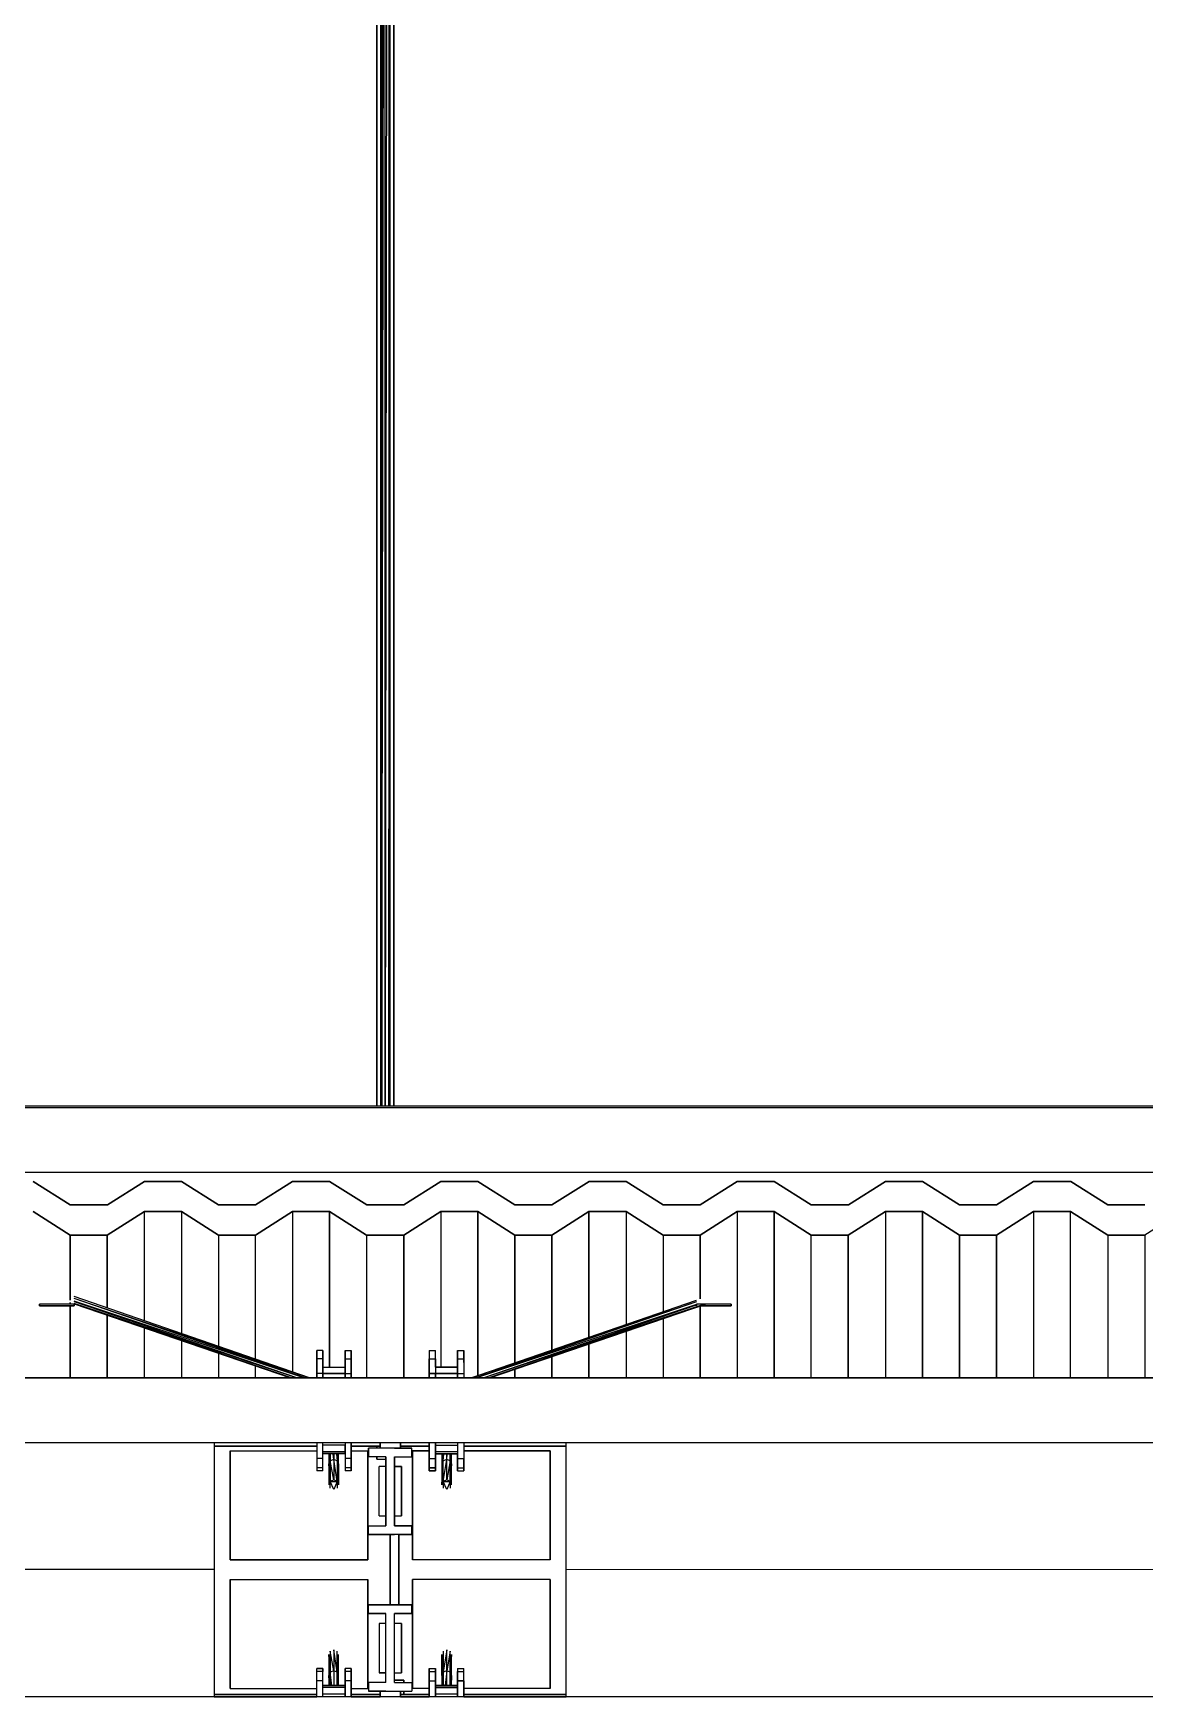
# Model space of a CAD drawing. Extents: x -32 to 51.8, y -51.6 to -5.5.
# Drawn here: x -25.541 to -22.969, y -20.878 to -17.03 of the extents above; entities that cross this region are included whole.
import ezdxf

# ---------------------------------------------------------------- set-up
doc = ezdxf.new("R2010")
doc.units = 0
doc.header["$MEASUREMENT"] = 0
doc.layers.get('0').update_dxf_attribs({"linetype": 'CONTINUOUS'})
doc.layers.add('hachures', color=5, linetype='CONTINUOUS')

msp = doc.modelspace()

# ---------------------------------------------------------------- linework, layer by layer
for p, q in [((-24.7374, -13.4664), (-24.7374, -19.5116)), ((-24.7341, -13.4664), (-24.7373, -19.5116)), ((-24.7341, -13.4664), (-24.7341, -19.5116)), ((-24.7339, -19.5116), (-24.7262, -13.4664)), ((-24.7262, -19.5116), (-24.7262, -13.4664)), ((-24.726, -19.5116), (-24.7182, -13.4664)), ((-24.7182, -13.4664), (-24.7182, -19.5116)), ((-24.7181, -19.5116), (-24.7149, -13.4664)), ((-24.7149, -19.5116), (-24.7149, -13.4664)), ((-24.7461, -17.8566), (-24.746, -13.6742)), ((-24.7461, -17.8566), (-24.7461, -13.6742)), ((-24.7461, -13.6742), (-24.7461, -17.8566)), ((-24.7065, -13.6742), (-24.7065, -17.8566)), ((-24.7065, -17.8566), (-24.7065, -13.6742)), ((-24.7461, -17.9483), (-24.7461, -17.8566)), ((-24.7461, -17.9483), (-24.7461, -17.8566)), ((-24.7461, -17.8566), (-24.7461, -17.9483)), ((-24.7065, -17.8566), (-24.7065, -17.9483)), ((-24.7065, -17.9483), (-24.7065, -17.8566)), ((-24.7065, -19.1981), (-24.7065, -17.8566)), ((-24.7461, -19.5116), (-24.7461, -17.9483)), ((-24.7461, -17.9483), (-24.7461, -19.5116)), ((-24.7065, -17.9483), (-24.7065, -19.5116)), ((-24.7065, -19.5116), (-24.7065, -17.9483)), ((-24.7065, -19.5116), (-24.7065, -17.9483)), ((-26.6463, -19.5116), (-22.8063, -19.5116)), ((-22.8063, -19.5159), (-26.6463, -19.5159)), ((-22.8063, -19.6657), (-26.6463, -19.6657)), ((-25.5406, -19.6864), (-25.5406, -19.6864)), ((-25.4549, -19.7409), (-25.5406, -19.6864)), ((-25.5406, -19.6864), (-25.4549, -19.7409)), ((-25.2834, -19.6864), (-25.3691, -19.7409)), ((-25.3691, -19.7409), (-25.2834, -19.6864)), ((-25.2834, -19.6864), (-25.2834, -19.6864)), ((-25.1977, -19.6864), (-25.2834, -19.6864)), ((-25.2834, -19.6864), (-25.1977, -19.6864)), ((-25.1977, -19.6864), (-25.1977, -19.6864)), ((-25.112, -19.7409), (-25.1977, -19.6864)), ((-25.1977, -19.6864), (-25.112, -19.7409)), ((-24.9406, -19.6864), (-25.0263, -19.7409)), ((-25.0263, -19.7409), (-24.9406, -19.6864)), ((-24.9406, -19.6864), (-24.9406, -19.6864)), ((-24.8549, -19.6864), (-24.9406, -19.6864)), ((-24.9406, -19.6864), (-24.8549, -19.6864)), ((-24.8549, -19.6864), (-24.8549, -19.6864)), ((-24.7691, -19.7409), (-24.8549, -19.6864)), ((-24.8549, -19.6864), (-24.7691, -19.7409)), ((-24.5977, -19.6864), (-24.6834, -19.7409)), ((-24.6834, -19.7409), (-24.5977, -19.6864)), ((-24.5977, -19.6864), (-24.5977, -19.6864)), ((-24.512, -19.6864), (-24.5977, -19.6864)), ((-24.5977, -19.6864), (-24.5977, -19.6864)), ((-24.5977, -19.6864), (-24.512, -19.6864)), ((-24.512, -19.6864), (-24.512, -19.6864)), ((-24.4263, -19.7409), (-24.512, -19.6864)), ((-24.512, -19.6864), (-24.512, -19.6864)), ((-24.512, -19.6864), (-24.4263, -19.7409)), ((-24.2549, -19.6864), (-24.3406, -19.7409)), ((-24.3406, -19.7409), (-24.2549, -19.6864)), ((-24.2549, -19.6864), (-24.2549, -19.6864)), ((-24.1691, -19.6864), (-24.2549, -19.6864)), ((-24.2549, -19.6864), (-24.1691, -19.6864)), ((-24.1691, -19.6864), (-24.1691, -19.6864)), ((-24.0834, -19.7409), (-24.1691, -19.6864)), ((-24.1691, -19.6864), (-24.1691, -19.6864)), ((-24.1691, -19.6864), (-24.0834, -19.7409)), ((-23.912, -19.6864), (-23.9977, -19.7409)), ((-23.9977, -19.7409), (-23.912, -19.6864)), ((-23.912, -19.6864), (-23.912, -19.6864)), ((-23.8263, -19.6864), (-23.912, -19.6864)), ((-23.912, -19.6864), (-23.912, -19.6864)), ((-23.912, -19.6864), (-23.8263, -19.6864)), ((-23.8263, -19.6864), (-23.8263, -19.6864)), ((-23.7406, -19.7409), (-23.8263, -19.6864)), ((-23.8263, -19.6864), (-23.7406, -19.7409)), ((-23.5691, -19.6864), (-23.6549, -19.7409)), ((-23.6549, -19.7409), (-23.5691, -19.6864)), ((-23.5691, -19.6864), (-23.5691, -19.6864)), ((-23.4834, -19.6864), (-23.5691, -19.6864)), ((-23.5691, -19.6864), (-23.4834, -19.6864)), ((-23.4834, -19.6864), (-23.4834, -19.6864)), ((-23.3977, -19.7409), (-23.4834, -19.6864)), ((-23.4834, -19.6864), (-23.3977, -19.7409)), ((-23.2263, -19.6864), (-23.312, -19.7409)), ((-23.312, -19.7409), (-23.2263, -19.6864)), ((-23.2263, -19.6864), (-23.2263, -19.6864)), ((-23.1406, -19.6864), (-23.2263, -19.6864)), ((-23.2263, -19.6864), (-23.1406, -19.6864)), ((-23.1406, -19.6864), (-23.1406, -19.6864)), ((-23.0549, -19.7409), (-23.1406, -19.6864)), ((-23.1406, -19.6864), (-23.0549, -19.7409)), ((-25.5407, -19.7563), (-25.455, -19.8108)), ((-25.455, -19.8108), (-25.5407, -19.7563)), ((-25.4549, -19.7409), (-25.4549, -19.7409)), ((-25.3691, -19.7409), (-25.4549, -19.7409)), ((-25.4549, -19.7409), (-25.3691, -19.7409)), ((-25.3693, -19.8108), (-25.2835, -19.7563)), ((-25.2835, -19.7563), (-25.3693, -19.8108)), ((-25.3691, -19.7409), (-25.3691, -19.7409)), ((-25.2835, -19.7563), (-25.1978, -19.7563)), ((-25.1978, -19.7563), (-25.2835, -19.7563)), ((-25.1978, -19.7563), (-25.1121, -19.8108)), ((-25.1121, -19.8108), (-25.1978, -19.7563)), ((-25.112, -19.7409), (-25.112, -19.7409)), ((-25.0263, -19.7409), (-25.112, -19.7409)), ((-25.112, -19.7409), (-25.0263, -19.7409)), ((-25.0264, -19.8108), (-24.9407, -19.7563)), ((-24.9407, -19.7563), (-25.0264, -19.8108)), ((-25.0263, -19.7409), (-25.0263, -19.7409)), ((-24.9407, -19.7563), (-24.855, -19.7563)), ((-24.855, -19.7563), (-24.9407, -19.7563)), ((-24.855, -19.7563), (-24.855, -19.7563)), ((-24.855, -19.7563), (-24.7693, -19.8108)), ((-24.7693, -19.8108), (-24.855, -19.7563)), ((-24.8549, -19.7563), (-24.8549, -19.7563)), ((-24.8549, -19.7563), (-24.8549, -19.7563)), ((-24.7691, -19.7409), (-24.7691, -19.7409)), ((-24.6834, -19.7409), (-24.7691, -19.7409)), ((-24.7691, -19.7409), (-24.6834, -19.7409)), ((-24.6835, -19.8108), (-24.5978, -19.7563)), ((-24.5978, -19.7563), (-24.6835, -19.8108)), ((-24.6834, -19.7409), (-24.6834, -19.7409)), ((-24.5978, -19.7563), (-24.5121, -19.7563)), ((-24.5121, -19.7563), (-24.5978, -19.7563)), ((-24.5121, -19.7563), (-24.5121, -19.7563)), ((-24.5121, -19.7563), (-24.4264, -19.8108)), ((-24.4264, -19.8108), (-24.5121, -19.7563)), ((-24.512, -19.7563), (-24.512, -19.7563)), ((-24.512, -19.7563), (-24.512, -19.7563)), ((-24.4263, -19.7409), (-24.4263, -19.7409)), ((-24.3406, -19.7409), (-24.4263, -19.7409)), ((-24.4263, -19.7409), (-24.3406, -19.7409)), ((-24.3407, -19.8108), (-24.255, -19.7563)), ((-24.255, -19.7563), (-24.3407, -19.8108)), ((-24.3406, -19.7409), (-24.3406, -19.7409)), ((-24.3406, -19.7409), (-24.3406, -19.7409)), ((-24.255, -19.7563), (-24.255, -19.7563)), ((-24.255, -19.7563), (-24.1693, -19.7563)), ((-24.1693, -19.7563), (-24.255, -19.7563)), ((-24.1693, -19.7563), (-24.0835, -19.8108)), ((-24.0835, -19.8108), (-24.1693, -19.7563)), ((-23.9977, -19.7409), (-24.0834, -19.7409)), ((-24.0834, -19.7409), (-23.9977, -19.7409)), ((-23.9978, -19.8108), (-23.9121, -19.7563)), ((-23.9121, -19.7563), (-23.9978, -19.8108)), ((-23.9977, -19.7409), (-23.9977, -19.7409)), ((-23.9121, -19.7563), (-23.8264, -19.7563)), ((-23.8264, -19.7563), (-23.9121, -19.7563)), ((-23.8264, -19.7563), (-23.8264, -19.7563)), ((-23.8264, -19.7563), (-23.7407, -19.8108)), ((-23.7407, -19.8108), (-23.8264, -19.7563)), ((-23.6549, -19.7409), (-23.7406, -19.7409)), ((-23.7406, -19.7409), (-23.6549, -19.7409)), ((-23.655, -19.8108), (-23.5693, -19.7563)), ((-23.5693, -19.7563), (-23.655, -19.8108)), ((-23.5693, -19.7563), (-23.4835, -19.7563)), ((-23.4835, -19.7563), (-23.5693, -19.7563)), ((-23.4835, -19.7563), (-23.4835, -19.7563)), ((-23.4835, -19.7563), (-23.3978, -19.8108)), ((-23.3978, -19.8108), (-23.4835, -19.7563)), ((-23.312, -19.7409), (-23.3977, -19.7409)), ((-23.3977, -19.7409), (-23.312, -19.7409)), ((-23.3121, -19.8108), (-23.2264, -19.7563)), ((-23.2264, -19.7563), (-23.3121, -19.8108)), ((-23.312, -19.7409), (-23.312, -19.7409)), ((-23.2264, -19.7563), (-23.1407, -19.7563)), ((-23.1407, -19.7563), (-23.2264, -19.7563)), ((-23.1407, -19.7563), (-23.055, -19.8108)), ((-23.055, -19.8108), (-23.1407, -19.7563)), ((-22.9691, -19.7409), (-23.0549, -19.7409)), ((-23.0549, -19.7409), (-22.9691, -19.7409)), ((-22.8835, -19.7563), (-22.9693, -19.8108)), ((-25.455, -19.8108), (-25.455, -19.8108)), ((-25.455, -19.8108), (-25.3693, -19.8108)), ((-25.3693, -19.8108), (-25.455, -19.8108)), ((-25.3693, -19.8108), (-25.3693, -19.8108)), ((-25.3691, -19.8107), (-25.3691, -19.8107)), ((-25.3691, -19.8107), (-25.3691, -19.8107)), ((-25.1121, -19.8108), (-25.0264, -19.8108)), ((-25.0264, -19.8108), (-25.1121, -19.8108)), ((-24.7693, -19.8108), (-24.6835, -19.8108)), ((-24.6835, -19.8108), (-24.7693, -19.8108)), ((-24.6835, -19.8108), (-24.6835, -19.8108)), ((-24.6834, -19.8107), (-24.6834, -19.8107)), ((-24.6834, -19.8107), (-24.6834, -19.8107)), ((-24.4264, -19.8108), (-24.4264, -19.8108)), ((-24.4264, -19.8108), (-24.3407, -19.8108)), ((-24.3407, -19.8108), (-24.4264, -19.8108)), ((-24.3407, -19.8108), (-24.3407, -19.8108)), ((-24.3406, -19.8107), (-24.3406, -19.8107)), ((-24.3406, -19.8107), (-24.3406, -19.8107)), ((-24.0835, -19.8108), (-23.9978, -19.8108)), ((-23.9978, -19.8108), (-24.0835, -19.8108)), ((-23.9978, -19.8108), (-23.9978, -19.8108)), ((-23.7407, -19.8108), (-23.655, -19.8108)), ((-23.655, -19.8108), (-23.7407, -19.8108)), ((-23.655, -19.8108), (-23.655, -19.8108)), ((-23.3978, -19.8108), (-23.3978, -19.8108)), ((-23.3978, -19.8108), (-23.3121, -19.8108)), ((-23.3121, -19.8108), (-23.3978, -19.8108)), ((-23.3121, -19.8108), (-23.3121, -19.8108)), ((-23.055, -19.8108), (-22.9693, -19.8108)), ((-22.9693, -19.8108), (-23.055, -19.8108)), ((-25.4463, -19.9702), (-25.5263, -19.9702)), ((-25.5263, -19.9702), (-25.5263, -19.9745)), ((-25.5263, -19.9745), (-25.5263, -19.9702)), ((-25.455, -19.9666), (-25.455, -19.9702)), ((-25.455, -19.9702), (-25.455, -19.9666)), ((-24.9019, -20.1406), (-25.4463, -19.953)), ((-24.9032, -20.1406), (-25.4463, -19.9573)), ((-24.9123, -20.1406), (-25.4463, -19.9575)), ((-24.9148, -20.1406), (-25.4463, -19.9638)), ((-25.4463, -19.9641), (-24.9295, -20.1406)), ((-24.9317, -20.1406), (-25.4463, -19.9688)), ((-25.4463, -19.9691), (-24.9433, -20.1406)), ((-24.9435, -20.1406), (-25.4463, -19.9695)), ((-25.4463, -19.9696), (-24.9454, -20.1406)), ((-25.4463, -19.9702), (-25.4463, -19.9745)), ((-25.4463, -19.9745), (-25.4463, -19.9702)), ((-24.5278, -20.1406), (-24.0063, -19.961)), ((-24.0063, -19.9651), (-24.5264, -20.1406)), ((-24.0063, -19.9653), (-24.5173, -20.1406)), ((-24.0063, -19.9715), (-24.5148, -20.1406)), ((-23.9874, -19.9702), (-24.4979, -20.1406)), ((-23.9865, -19.9702), (-24.4863, -20.1406)), ((-23.9854, -19.9702), (-24.4862, -20.1406)), ((-24.4842, -20.1406), (-23.9853, -19.9702)), ((-23.9263, -19.9702), (-24.0063, -19.9702)), ((-24.0063, -19.9702), (-24.0063, -19.9745)), ((-24.0063, -19.9745), (-24.0063, -19.9702)), ((-23.9263, -19.9702), (-23.9263, -19.9745)), ((-23.9263, -19.9745), (-23.9263, -19.9702)), ((-25.4463, -19.9745), (-25.5263, -19.9745)), ((-25.5263, -19.9745), (-25.5263, -19.9745)), ((-25.5263, -19.9745), (-25.4463, -19.9745)), ((-24.5001, -20.1406), (-24.0063, -19.972)), ((-23.9263, -19.9745), (-23.9979, -19.9745)), ((-23.9979, -19.9745), (-23.9263, -19.9745)), ((-24.8704, -20.0772), (-24.8848, -20.0772)), ((-24.8848, -20.0772), (-24.8848, -20.0839)), ((-24.8848, -20.0972), (-24.8848, -20.0772)), ((-24.8848, -20.0772), (-24.8848, -20.0972)), ((-24.8848, -20.0839), (-24.8848, -20.0772)), ((-24.8848, -20.1054), (-24.8848, -20.0839)), ((-24.8704, -20.0772), (-24.8704, -20.0972)), ((-24.8704, -20.0972), (-24.8704, -20.0772)), ((-24.8193, -20.0772), (-24.8048, -20.0772)), ((-24.8193, -20.0972), (-24.8193, -20.0772)), ((-24.8193, -20.0839), (-24.8193, -20.0772)), ((-24.8193, -20.0772), (-24.8193, -20.0972)), ((-24.8193, -20.1054), (-24.8193, -20.0839)), ((-24.8048, -20.0772), (-24.8048, -20.0972)), ((-24.8048, -20.0839), (-24.8048, -20.0772)), ((-24.8048, -20.0972), (-24.8048, -20.0772)), ((-24.8048, -20.0772), (-24.8048, -20.0839)), ((-24.8048, -20.0839), (-24.8048, -20.1054)), ((-24.6248, -20.0772), (-24.6104, -20.0772)), ((-24.6248, -20.0772), (-24.6248, -20.0972)), ((-24.6104, -20.0972), (-24.6104, -20.0772)), ((-24.6104, -20.0839), (-24.6104, -20.0772)), ((-24.5593, -20.0839), (-24.5593, -20.0772)), ((-24.5593, -20.0772), (-24.5593, -20.0972)), ((-24.5593, -20.1054), (-24.5593, -20.0839)), ((-24.5592, -20.0772), (-24.5448, -20.0772)), ((-24.5592, -20.0972), (-24.5592, -20.0772)), ((-24.5448, -20.0972), (-24.5448, -20.0772)), ((-24.5448, -20.0772), (-24.5448, -20.0972)), ((-24.5448, -20.0839), (-24.5448, -20.0772)), ((-24.5448, -20.0839), (-24.5448, -20.0839)), ((-24.5448, -20.1054), (-24.5448, -20.0839)), ((-24.8704, -20.0972), (-24.8848, -20.0972)), ((-24.8848, -20.1305), (-24.8848, -20.0972)), ((-24.8848, -20.0972), (-24.8848, -20.1305)), ((-24.8848, -20.1406), (-24.8848, -20.1054)), ((-24.8704, -20.0972), (-24.8704, -20.1305)), ((-24.8704, -20.1305), (-24.8704, -20.0972)), ((-24.8704, -20.1159), (-24.8193, -20.1159)), ((-24.8193, -20.0972), (-24.8048, -20.0972)), ((-24.8193, -20.1305), (-24.8193, -20.0972)), ((-24.8193, -20.0972), (-24.8193, -20.1305)), ((-24.8193, -20.1159), (-24.8193, -20.1054)), ((-24.8193, -20.1304), (-24.8193, -20.1159)), ((-24.8048, -20.0972), (-24.8048, -20.1305)), ((-24.8048, -20.1305), (-24.8048, -20.0972)), ((-24.8048, -20.1054), (-24.8048, -20.1406)), ((-24.6248, -20.0972), (-24.6104, -20.0972)), ((-24.6248, -20.1305), (-24.6248, -20.0972)), ((-24.6248, -20.0972), (-24.6248, -20.1305)), ((-24.6248, -20.1406), (-24.6248, -20.1179)), ((-24.6104, -20.0972), (-24.6104, -20.1305)), ((-24.6104, -20.1054), (-24.6104, -20.0972)), ((-24.6104, -20.1159), (-24.6104, -20.1054)), ((-24.6104, -20.1054), (-24.6104, -20.1054)), ((-24.5592, -20.1159), (-24.6104, -20.1159)), ((-24.6104, -20.1159), (-24.5592, -20.1159)), ((-24.5593, -20.0972), (-24.5593, -20.1305)), ((-24.5593, -20.1159), (-24.5593, -20.1054)), ((-24.5592, -20.0972), (-24.5448, -20.0972)), ((-24.5592, -20.1305), (-24.5592, -20.0972)), ((-24.5448, -20.0972), (-24.5448, -20.1305)), ((-24.4264, -20.1209), (-24.4264, -20.1406)), ((-22.8063, -20.1406), (-26.7263, -20.1406)), ((-26.6463, -20.1406), (-22.8063, -20.1406)), ((-22.8063, -20.1406), (-26.6463, -20.1406)), ((-24.8704, -20.1305), (-24.8848, -20.1305)), ((-24.8848, -20.1406), (-24.8848, -20.1305)), ((-24.8848, -20.1305), (-24.8848, -20.1406)), ((-24.8704, -20.1304), (-24.8193, -20.1304)), ((-24.8193, -20.1304), (-24.8704, -20.1304)), ((-24.8704, -20.1305), (-24.8704, -20.1406)), ((-24.8704, -20.1406), (-24.8704, -20.1305)), ((-24.8193, -20.1406), (-24.8193, -20.1304)), ((-24.8193, -20.1304), (-24.8193, -20.1304)), ((-24.8193, -20.1305), (-24.8048, -20.1305)), ((-24.8193, -20.1406), (-24.8193, -20.1305)), ((-24.8193, -20.1305), (-24.8193, -20.1406)), ((-24.8048, -20.1305), (-24.8048, -20.1406)), ((-24.8048, -20.1406), (-24.8048, -20.1305)), ((-24.6248, -20.1305), (-24.6104, -20.1305)), ((-24.6248, -20.1406), (-24.6248, -20.1305)), ((-24.6104, -20.1305), (-24.6248, -20.1305)), ((-24.6248, -20.1305), (-24.6248, -20.1406)), ((-24.6104, -20.1304), (-24.5592, -20.1304)), ((-24.5592, -20.1304), (-24.6104, -20.1304)), ((-24.6104, -20.1305), (-24.6104, -20.1406)), ((-24.6104, -20.1406), (-24.6104, -20.1305)), ((-24.5593, -20.1305), (-24.5593, -20.1406)), ((-24.5592, -20.1305), (-24.5448, -20.1305)), ((-24.5592, -20.1406), (-24.5592, -20.1305)), ((-24.5448, -20.1305), (-24.5448, -20.1406)), ((-26.6463, -20.2906), (-22.8063, -20.2906)), ((-25.122, -20.2906), (-24.8848, -20.2906)), ((-25.122, -20.2906), (-25.122, -20.5845)), ((-25.122, -20.2988), (-24.8848, -20.2988)), ((-24.8848, -20.2988), (-25.122, -20.2988)), ((-25.0847, -20.5618), (-25.0847, -20.3093)), ((-25.0847, -20.3093), (-24.8848, -20.3093)), ((-25.0847, -20.3093), (-24.8848, -20.3093)), ((-25.0847, -20.5618), (-25.0847, -20.3093)), ((-25.0847, -20.3093), (-25.0847, -20.5618)), ((-24.8848, -20.2906), (-24.8848, -20.3274)), ((-24.8704, -20.3274), (-24.8704, -20.2906)), ((-24.8193, -20.2965), (-24.8704, -20.2965)), ((-24.8193, -20.312), (-24.8704, -20.312)), ((-24.8704, -20.312), (-24.8193, -20.312)), ((-24.8193, -20.3169), (-24.8704, -20.3169)), ((-24.8568, -20.3169), (-24.8568, -20.34)), ((-24.8535, -20.3325), (-24.8543, -20.3169)), ((-24.8535, -20.3169), (-24.8535, -20.3325)), ((-24.8455, -20.3294), (-24.847, -20.3169)), ((-24.8455, -20.3169), (-24.8455, -20.3294)), ((-24.8392, -20.3169), (-24.8376, -20.3325)), ((-24.8376, -20.3169), (-24.8376, -20.3325)), ((-24.8343, -20.34), (-24.8343, -20.3169)), ((-24.8193, -20.2906), (-24.8193, -20.3274)), ((-24.8193, -20.312), (-24.8193, -20.2965)), ((-24.8193, -20.3169), (-24.8193, -20.312)), ((-24.8193, -20.312), (-24.8193, -20.3169)), ((-24.8048, -20.2906), (-24.8048, -20.3274)), ((-24.8048, -20.3274), (-24.8048, -20.2906)), ((-24.8048, -20.2906), (-24.7383, -20.2906)), ((-24.8048, -20.2988), (-24.7383, -20.2988)), ((-24.7383, -20.2988), (-24.8048, -20.2988)), ((-24.8048, -20.3023), (-24.8048, -20.3355)), ((-24.8048, -20.3093), (-24.8048, -20.3093)), ((-24.8048, -20.3093), (-24.7667, -20.3093)), ((-24.8048, -20.3093), (-24.8048, -20.3093)), ((-24.8048, -20.3093), (-24.7667, -20.3093)), ((-24.7667, -20.3093), (-24.7667, -20.5618)), ((-24.7667, -20.3093), (-24.7667, -20.5618)), ((-24.7667, -20.5618), (-24.7667, -20.3093)), ((-24.7648, -20.3032), (-24.7648, -20.3232)), ((-24.7248, -20.3032), (-24.7648, -20.3032)), ((-24.7648, -20.3232), (-24.7648, -20.3032)), ((-24.7461, -20.3032), (-24.7461, -20.2988)), ((-24.7461, -20.2988), (-24.7461, -20.3032)), ((-24.7383, -20.3032), (-24.7383, -20.2906)), ((-24.7383, -20.3032), (-24.7383, -20.2906)), ((-24.7383, -20.2906), (-24.7383, -20.3032)), ((-24.7048, -20.3032), (-24.7248, -20.3032)), ((-24.6648, -20.3032), (-24.7048, -20.3032)), ((-24.7048, -20.3032), (-24.6648, -20.3032)), ((-24.6913, -20.3032), (-24.7048, -20.3032)), ((-24.6913, -20.2906), (-24.6248, -20.2906)), ((-24.6913, -20.2906), (-24.6913, -20.3032)), ((-24.6913, -20.3032), (-24.6913, -20.2906)), ((-24.6913, -20.2988), (-24.6248, -20.2988)), ((-24.6248, -20.2988), (-24.6913, -20.2988)), ((-24.6913, -20.3032), (-24.6648, -20.3032)), ((-24.6648, -20.3232), (-24.6648, -20.3032)), ((-24.6648, -20.3232), (-24.6648, -20.3032)), ((-24.6629, -20.3093), (-24.6248, -20.3093)), ((-24.6248, -20.3093), (-24.6629, -20.3093)), ((-24.6629, -20.5618), (-24.6629, -20.3093)), ((-24.6629, -20.5618), (-24.6629, -20.3093)), ((-24.6629, -20.3093), (-24.6629, -20.5618)), ((-24.6248, -20.3274), (-24.6248, -20.2906)), ((-24.6248, -20.2906), (-24.6248, -20.3274)), ((-24.6248, -20.3023), (-24.6248, -20.2906)), ((-24.6248, -20.3355), (-24.6248, -20.3023)), ((-24.6104, -20.2906), (-24.6104, -20.3274)), ((-24.6104, -20.3274), (-24.6104, -20.2906)), ((-24.6104, -20.2965), (-24.5592, -20.2965)), ((-24.6104, -20.312), (-24.6104, -20.2965)), ((-24.5592, -20.312), (-24.6104, -20.312)), ((-24.6104, -20.3169), (-24.6104, -20.312)), ((-24.5592, -20.3169), (-24.6104, -20.3169)), ((-24.6104, -20.3169), (-24.5592, -20.3169)), ((-24.5953, -20.3169), (-24.5953, -20.34)), ((-24.592, -20.3325), (-24.5904, -20.3169)), ((-24.592, -20.3325), (-24.592, -20.3169)), ((-24.5841, -20.3294), (-24.5841, -20.3169)), ((-24.5841, -20.3294), (-24.5827, -20.3169)), ((-24.5761, -20.3325), (-24.5761, -20.3169)), ((-24.5728, -20.34), (-24.5728, -20.3169)), ((-24.5593, -20.3355), (-24.5593, -20.3169)), ((-24.5592, -20.2906), (-24.5592, -20.3274)), ((-24.5448, -20.2906), (-24.5448, -20.3274)), ((-24.5448, -20.2906), (-24.3077, -20.2906)), ((-24.5448, -20.2988), (-24.3077, -20.2988)), ((-24.3077, -20.2988), (-24.5448, -20.2988)), ((-24.5448, -20.3093), (-24.3449, -20.3093)), ((-24.3449, -20.3093), (-24.5448, -20.3093)), ((-24.3449, -20.3093), (-24.3449, -20.5618)), ((-24.3449, -20.5618), (-24.3449, -20.3093)), ((-24.3449, -20.3093), (-24.3449, -20.5618)), ((-24.3077, -20.5845), (-24.3077, -20.2906)), ((-24.8848, -20.3274), (-24.8848, -20.3488)), ((-24.8704, -20.3274), (-24.8848, -20.3274)), ((-24.8848, -20.3488), (-24.8848, -20.3556)), ((-24.8704, -20.3488), (-24.8848, -20.3488)), ((-24.8704, -20.3556), (-24.8848, -20.3556)), ((-24.8704, -20.3488), (-24.8704, -20.3274)), ((-24.8704, -20.3556), (-24.8704, -20.3488)), ((-24.8535, -20.3325), (-24.8568, -20.34)), ((-24.8568, -20.34), (-24.8568, -20.3881)), ((-24.8535, -20.3803), (-24.8568, -20.34)), ((-24.8455, -20.3294), (-24.8535, -20.3325)), ((-24.8455, -20.3771), (-24.8535, -20.3325)), ((-24.8535, -20.3325), (-24.8535, -20.3803)), ((-24.8376, -20.3325), (-24.8455, -20.3294)), ((-24.8376, -20.3803), (-24.8455, -20.3294)), ((-24.8455, -20.3294), (-24.8455, -20.3771)), ((-24.8376, -20.3325), (-24.8376, -20.3803)), ((-24.8376, -20.3325), (-24.8343, -20.3881)), ((-24.8343, -20.34), (-24.8376, -20.3325)), ((-24.8343, -20.34), (-24.8343, -20.3881)), ((-24.8193, -20.3274), (-24.8193, -20.3488)), ((-24.8048, -20.3274), (-24.8193, -20.3274)), ((-24.8193, -20.3488), (-24.8193, -20.3556)), ((-24.8048, -20.3488), (-24.8193, -20.3488)), ((-24.8048, -20.3556), (-24.8193, -20.3556)), ((-24.8048, -20.3274), (-24.8048, -20.3488)), ((-24.8048, -20.3488), (-24.8048, -20.3274)), ((-24.8048, -20.3355), (-24.8048, -20.3556)), ((-24.8048, -20.3488), (-24.8048, -20.3556)), ((-24.8048, -20.3556), (-24.8048, -20.3488)), ((-24.7667, -20.3227), (-24.7648, -20.3227)), ((-24.7667, -20.3227), (-24.7648, -20.3227)), ((-24.7248, -20.3232), (-24.7648, -20.3232)), ((-24.7461, -20.3289), (-24.7461, -20.3232)), ((-24.7461, -20.3232), (-24.7461, -20.3289)), ((-24.7461, -20.3289), (-24.7248, -20.3289)), ((-24.7248, -20.3462), (-24.7407, -20.3462)), ((-24.7407, -20.4602), (-24.7407, -20.3462)), ((-24.7248, -20.4832), (-24.7248, -20.3232)), ((-24.7248, -20.3232), (-24.7248, -20.4832)), ((-24.7048, -20.3232), (-24.6648, -20.3232)), ((-24.7048, -20.3232), (-24.6648, -20.3232)), ((-24.7048, -20.3232), (-24.7048, -20.4832)), ((-24.7048, -20.4832), (-24.7048, -20.3232)), ((-24.7048, -20.3462), (-24.689, -20.3462)), ((-24.689, -20.3462), (-24.7048, -20.3462)), ((-24.7048, -20.3462), (-24.689, -20.3462)), ((-24.689, -20.3462), (-24.689, -20.4602)), ((-24.689, -20.3462), (-24.689, -20.4602)), ((-24.689, -20.4602), (-24.689, -20.3462)), ((-24.6648, -20.3227), (-24.6629, -20.3227)), ((-24.6648, -20.3227), (-24.6629, -20.3227)), ((-24.6248, -20.3274), (-24.6104, -20.3274)), ((-24.6248, -20.3488), (-24.6248, -20.3274)), ((-24.6248, -20.3274), (-24.6248, -20.3488)), ((-24.6248, -20.3556), (-24.6248, -20.3355)), ((-24.6248, -20.3488), (-24.6104, -20.3488)), ((-24.6248, -20.3556), (-24.6248, -20.3488)), ((-24.6104, -20.3488), (-24.6248, -20.3488)), ((-24.6248, -20.3488), (-24.6248, -20.3556)), ((-24.6248, -20.3556), (-24.6104, -20.3556)), ((-24.6104, -20.3556), (-24.6248, -20.3556)), ((-24.6104, -20.3274), (-24.6104, -20.3488)), ((-24.6104, -20.3355), (-24.6104, -20.3274)), ((-24.6104, -20.3488), (-24.6104, -20.3274)), ((-24.6104, -20.3556), (-24.6104, -20.3355)), ((-24.6104, -20.3355), (-24.6104, -20.3355)), ((-24.6104, -20.3488), (-24.6104, -20.3488)), ((-24.6104, -20.3488), (-24.6104, -20.3556)), ((-24.6104, -20.3556), (-24.6104, -20.3488)), ((-24.6104, -20.3556), (-24.6104, -20.3556)), ((-24.5953, -20.3881), (-24.592, -20.3325)), ((-24.592, -20.3325), (-24.5953, -20.34)), ((-24.5953, -20.34), (-24.5953, -20.3881)), ((-24.592, -20.3803), (-24.5841, -20.3294)), ((-24.5841, -20.3294), (-24.592, -20.3325)), ((-24.592, -20.3803), (-24.592, -20.3325)), ((-24.5761, -20.3325), (-24.5841, -20.3294)), ((-24.5841, -20.3771), (-24.5841, -20.3294)), ((-24.5761, -20.3325), (-24.5841, -20.3771)), ((-24.5761, -20.3803), (-24.5761, -20.3325)), ((-24.5728, -20.34), (-24.5761, -20.3325)), ((-24.5728, -20.34), (-24.5761, -20.3803)), ((-24.5728, -20.3881), (-24.5728, -20.34)), ((-24.5592, -20.3274), (-24.5593, -20.3488)), ((-24.5593, -20.3556), (-24.5593, -20.3355)), ((-24.5593, -20.3488), (-24.5593, -20.3556)), ((-24.5592, -20.3274), (-24.5448, -20.3274)), ((-24.5592, -20.3488), (-24.5592, -20.3274)), ((-24.5592, -20.3488), (-24.5448, -20.3488)), ((-24.5592, -20.3556), (-24.5592, -20.3488)), ((-24.5592, -20.3556), (-24.5448, -20.3556)), ((-24.5448, -20.3274), (-24.5448, -20.3488)), ((-24.5448, -20.3488), (-24.5448, -20.3274)), ((-24.5448, -20.3274), (-24.5448, -20.3355)), ((-24.5448, -20.3355), (-24.5448, -20.3556)), ((-24.5448, -20.3488), (-24.5448, -20.3556)), ((-24.5448, -20.3556), (-24.5448, -20.3488)), ((-24.8535, -20.3803), (-24.8568, -20.3881)), ((-24.8455, -20.3771), (-24.8535, -20.3803)), ((-24.8535, -20.3803), (-24.8376, -20.3803)), ((-24.8535, -20.3959), (-24.8535, -20.3803)), ((-24.8455, -20.3991), (-24.8535, -20.3803)), ((-24.8376, -20.3803), (-24.8455, -20.3771)), ((-24.8376, -20.3803), (-24.8455, -20.3991)), ((-24.8343, -20.3881), (-24.8376, -20.3803)), ((-24.8376, -20.3803), (-24.8376, -20.3959)), ((-24.592, -20.3803), (-24.5953, -20.3881)), ((-24.5841, -20.3771), (-24.592, -20.3803)), ((-24.592, -20.3803), (-24.5761, -20.3803)), ((-24.5841, -20.3991), (-24.592, -20.3803)), ((-24.592, -20.3803), (-24.592, -20.3959)), ((-24.5761, -20.3803), (-24.5841, -20.3771)), ((-24.5761, -20.3803), (-24.5841, -20.3991)), ((-24.5728, -20.3881), (-24.5761, -20.3803)), ((-24.5761, -20.3803), (-24.5761, -20.3959)), ((-24.7407, -20.4602), (-24.7248, -20.4602)), ((-24.7048, -20.4602), (-24.689, -20.4602)), ((-24.7667, -20.4837), (-24.7648, -20.4837)), ((-24.7648, -20.5032), (-24.7648, -20.4832)), ((-24.7648, -20.4832), (-24.7248, -20.4832)), ((-24.7248, -20.5032), (-24.7648, -20.5032)), ((-24.7648, -20.5032), (-24.7248, -20.5032)), ((-24.7248, -20.5032), (-24.7148, -20.5032)), ((-24.7048, -20.5032), (-24.7248, -20.5032)), ((-24.7248, -20.5032), (-24.7048, -20.5032)), ((-24.7148, -20.5032), (-24.7148, -20.5132)), ((-24.7148, -20.5132), (-24.7148, -20.5032)), ((-24.6648, -20.4832), (-24.7048, -20.4832)), ((-24.7048, -20.4832), (-24.6648, -20.4832)), ((-24.6648, -20.5032), (-24.7048, -20.5032)), ((-24.6948, -20.5132), (-24.6948, -20.5032)), ((-24.6948, -20.5032), (-24.6948, -20.5132)), ((-24.6948, -20.5032), (-24.6648, -20.5032)), ((-24.6648, -20.5032), (-24.6648, -20.4832)), ((-24.6648, -20.4832), (-24.6648, -20.5032)), ((-24.6648, -20.4837), (-24.6629, -20.4837)), ((-24.7148, -20.5132), (-24.7148, -20.6559)), ((-24.7148, -20.6659), (-24.7148, -20.5132)), ((-24.7148, -20.5132), (-24.7148, -20.6559)), ((-24.7148, -20.6559), (-24.7148, -20.5132)), ((-24.6948, -20.6559), (-24.6948, -20.5132)), ((-24.6948, -20.5132), (-24.6948, -20.6659)), ((-24.6948, -20.5132), (-24.6948, -20.6559)), ((-25.122, -20.5845), (-26.6348, -20.5845)), ((-25.122, -20.5845), (-25.122, -20.8785)), ((-24.7667, -20.5618), (-25.0847, -20.5618)), ((-25.0847, -20.5618), (-24.7667, -20.5618)), ((-24.3449, -20.5618), (-24.6629, -20.5618)), ((-24.3449, -20.5618), (-24.6629, -20.5618)), ((-22.7948, -20.5846), (-24.3077, -20.5845)), ((-24.3077, -20.8785), (-24.3077, -20.5845)), ((-25.0847, -20.8598), (-25.0847, -20.6073)), ((-25.0847, -20.6073), (-25.0847, -20.8598)), ((-25.0847, -20.8598), (-25.0847, -20.6073)), ((-25.0847, -20.6073), (-24.7667, -20.6073)), ((-25.0847, -20.6073), (-24.7667, -20.6073)), ((-24.7667, -20.6073), (-24.7667, -20.8598)), ((-24.7667, -20.6073), (-24.7667, -20.8598)), ((-24.7667, -20.8598), (-24.7667, -20.6073)), ((-24.3449, -20.6073), (-24.6629, -20.6073)), ((-24.6629, -20.8598), (-24.6629, -20.6073)), ((-24.6629, -20.8598), (-24.6629, -20.6073)), ((-24.6629, -20.6073), (-24.6629, -20.8598)), ((-24.3449, -20.6073), (-24.3449, -20.8598)), ((-24.3449, -20.6073), (-24.3449, -20.8598)), ((-24.3449, -20.8598), (-24.3449, -20.6073)), ((-24.7148, -20.6559), (-24.7148, -20.6659)), ((-24.7148, -20.6659), (-24.7148, -20.6559)), ((-24.6948, -20.6559), (-24.6948, -20.6659)), ((-24.6948, -20.6659), (-24.6948, -20.6559)), ((-24.6948, -20.6659), (-24.6948, -20.6559)), ((-24.7648, -20.6854), (-24.7667, -20.6854)), ((-24.7248, -20.6659), (-24.7648, -20.6659)), ((-24.7648, -20.6859), (-24.7648, -20.6659)), ((-24.7648, -20.6659), (-24.7248, -20.6659)), ((-24.7648, -20.6859), (-24.7248, -20.6859)), ((-24.7248, -20.6859), (-24.7648, -20.6859)), ((-24.7148, -20.6659), (-24.7248, -20.6659)), ((-24.7248, -20.6659), (-24.7048, -20.6659)), ((-24.7048, -20.6659), (-24.7248, -20.6659)), ((-24.7248, -20.8459), (-24.7248, -20.6859)), ((-24.7048, -20.6659), (-24.6648, -20.6659)), ((-24.6648, -20.6659), (-24.7048, -20.6659)), ((-24.7048, -20.7089), (-24.7048, -20.6859)), ((-24.7048, -20.6859), (-24.6648, -20.6859)), ((-24.7048, -20.8459), (-24.7048, -20.6859)), ((-24.6648, -20.6859), (-24.7048, -20.6859)), ((-24.6648, -20.6859), (-24.6648, -20.6659)), ((-24.6648, -20.6659), (-24.6648, -20.6859)), ((-24.6629, -20.6854), (-24.6648, -20.6854)), ((-24.7407, -20.7089), (-24.7407, -20.8229)), ((-24.7248, -20.7089), (-24.7407, -20.7089)), ((-24.7407, -20.7089), (-24.7407, -20.8229)), ((-24.689, -20.7089), (-24.7048, -20.7089)), ((-24.689, -20.7089), (-24.689, -20.8229)), ((-24.689, -20.8229), (-24.689, -20.7089)), ((-24.8456, -20.8186), (-24.8535, -20.7732)), ((-24.8535, -20.7732), (-24.8535, -20.8216)), ((-24.8455, -20.77), (-24.8456, -20.8186)), ((-24.8376, -20.8216), (-24.8455, -20.77)), ((-24.8376, -20.8216), (-24.8376, -20.7732)), ((-24.8343, -20.8291), (-24.8376, -20.7732)), ((-24.592, -20.7732), (-24.5953, -20.8291)), ((-24.5841, -20.77), (-24.592, -20.8216)), ((-24.592, -20.7732), (-24.592, -20.8216)), ((-24.5841, -20.8186), (-24.5841, -20.77)), ((-24.5761, -20.7732), (-24.5841, -20.8186)), ((-24.5761, -20.8216), (-24.5761, -20.7732)), ((-24.8848, -20.8202), (-24.8848, -20.8135)), ((-24.8848, -20.8135), (-24.8704, -20.8135)), ((-24.8704, -20.8135), (-24.8848, -20.8135)), ((-24.8704, -20.8135), (-24.8704, -20.8202)), ((-24.8704, -20.8202), (-24.8704, -20.8135)), ((-24.8568, -20.781), (-24.8568, -20.8291)), ((-24.8535, -20.8216), (-24.8568, -20.781)), ((-24.8343, -20.8291), (-24.8343, -20.781)), ((-24.8048, -20.8135), (-24.8193, -20.8135)), ((-24.8193, -20.8202), (-24.8193, -20.8135)), ((-24.8193, -20.8135), (-24.8193, -20.8202)), ((-24.8193, -20.8335), (-24.8193, -20.8135)), ((-24.8048, -20.8135), (-24.8048, -20.8202)), ((-24.8048, -20.8202), (-24.8048, -20.8135)), ((-24.6248, -20.8135), (-24.6104, -20.8135)), ((-24.6248, -20.8202), (-24.6248, -20.8135)), ((-24.6248, -20.8135), (-24.6248, -20.8202)), ((-24.6104, -20.8202), (-24.6104, -20.8135)), ((-24.6104, -20.8135), (-24.6104, -20.8335)), ((-24.6104, -20.8135), (-24.6104, -20.8202)), ((-24.5953, -20.8291), (-24.5953, -20.781)), ((-24.5728, -20.781), (-24.5761, -20.8216)), ((-24.5728, -20.8291), (-24.5728, -20.781)), ((-24.5592, -20.8135), (-24.5448, -20.8135)), ((-24.5592, -20.8135), (-24.5592, -20.8202)), ((-24.5448, -20.8202), (-24.5448, -20.8135)), ((-24.8704, -20.8202), (-24.8848, -20.8202)), ((-24.8848, -20.8417), (-24.8848, -20.8202)), ((-24.8704, -20.8417), (-24.8848, -20.8417)), ((-24.8848, -20.8785), (-24.8848, -20.8417)), ((-24.8704, -20.8417), (-24.8704, -20.8202)), ((-24.8704, -20.8785), (-24.8704, -20.8417)), ((-24.8704, -20.8522), (-24.8193, -20.8522)), ((-24.8193, -20.8522), (-24.8704, -20.8522)), ((-24.8535, -20.8216), (-24.8568, -20.8291)), ((-24.8568, -20.8291), (-24.8568, -20.8522)), ((-24.8556, -20.8522), (-24.8568, -20.8291)), ((-24.8456, -20.8186), (-24.8535, -20.8216)), ((-24.8535, -20.8216), (-24.8535, -20.8522)), ((-24.8501, -20.8522), (-24.8535, -20.8216)), ((-24.8376, -20.8216), (-24.8456, -20.8186)), ((-24.8456, -20.8186), (-24.8456, -20.8522)), ((-24.8376, -20.8522), (-24.8376, -20.8216)), ((-24.8364, -20.8522), (-24.8376, -20.8216)), ((-24.8343, -20.8291), (-24.8376, -20.8216)), ((-24.8343, -20.8522), (-24.8343, -20.8291)), ((-24.8048, -20.8202), (-24.8193, -20.8202)), ((-24.8193, -20.8417), (-24.8193, -20.8202)), ((-24.8193, -20.8202), (-24.8193, -20.8417)), ((-24.8193, -20.8522), (-24.8193, -20.8335)), ((-24.8048, -20.8417), (-24.8193, -20.8417)), ((-24.8193, -20.8785), (-24.8193, -20.8417)), ((-24.8193, -20.8417), (-24.8193, -20.8785)), ((-24.8193, -20.8522), (-24.8193, -20.8571)), ((-24.8048, -20.8202), (-24.8048, -20.8417)), ((-24.8048, -20.8417), (-24.8048, -20.8202)), ((-24.8048, -20.8417), (-24.8048, -20.8785)), ((-24.8048, -20.8785), (-24.8048, -20.8417)), ((-24.7648, -20.8464), (-24.7667, -20.8464)), ((-24.7648, -20.8464), (-24.7667, -20.8464)), ((-24.7248, -20.8459), (-24.7648, -20.8459)), ((-24.7648, -20.8459), (-24.7648, -20.8659)), ((-24.7248, -20.8459), (-24.7648, -20.8459)), ((-24.7248, -20.8229), (-24.7407, -20.8229)), ((-24.7407, -20.8229), (-24.7248, -20.8229)), ((-24.7248, -20.8229), (-24.7407, -20.8229)), ((-24.7407, -20.8229), (-24.7248, -20.8229)), ((-24.7048, -20.8402), (-24.7048, -20.8229)), ((-24.7048, -20.8229), (-24.689, -20.8229)), ((-24.6836, -20.8402), (-24.7048, -20.8402)), ((-24.7048, -20.8402), (-24.6836, -20.8402)), ((-24.7048, -20.8459), (-24.6648, -20.8459)), ((-24.6836, -20.8459), (-24.6836, -20.8402)), ((-24.6836, -20.8402), (-24.6836, -20.8459)), ((-24.6648, -20.8459), (-24.6648, -20.8659)), ((-24.6629, -20.8464), (-24.6648, -20.8464)), ((-24.6629, -20.8464), (-24.6648, -20.8464)), ((-24.6248, -20.8202), (-24.6104, -20.8202)), ((-24.6248, -20.8417), (-24.6248, -20.8202)), ((-24.6248, -20.8202), (-24.6248, -20.8417)), ((-24.6248, -20.8417), (-24.6104, -20.8417)), ((-24.6248, -20.8785), (-24.6248, -20.8417)), ((-24.6248, -20.8417), (-24.6248, -20.8785)), ((-24.6103, -20.8417), (-24.6104, -20.8202)), ((-24.6104, -20.8202), (-24.6104, -20.8417)), ((-24.6104, -20.8335), (-24.6104, -20.8522)), ((-24.6104, -20.8417), (-24.6104, -20.8785)), ((-24.6104, -20.8571), (-24.6104, -20.8522)), ((-24.6104, -20.8522), (-24.6104, -20.8522)), ((-24.6103, -20.8785), (-24.6103, -20.8417)), ((-24.6103, -20.8522), (-24.5592, -20.8522)), ((-24.5592, -20.8522), (-24.6103, -20.8522)), ((-24.592, -20.8216), (-24.5953, -20.8291)), ((-24.5953, -20.8291), (-24.5953, -20.8522)), ((-24.592, -20.8216), (-24.5933, -20.8522)), ((-24.5841, -20.8186), (-24.592, -20.8216)), ((-24.592, -20.8216), (-24.592, -20.8522)), ((-24.5841, -20.8186), (-24.5876, -20.8522)), ((-24.5761, -20.8216), (-24.5841, -20.8186)), ((-24.5841, -20.8522), (-24.5841, -20.8186)), ((-24.5728, -20.8291), (-24.5761, -20.8216)), ((-24.5761, -20.8522), (-24.5761, -20.8216)), ((-24.5728, -20.8291), (-24.574, -20.8522)), ((-24.5728, -20.8522), (-24.5728, -20.8291)), ((-24.5592, -20.8202), (-24.5448, -20.8202)), ((-24.5592, -20.8417), (-24.5592, -20.8202)), ((-24.5592, -20.8202), (-24.5592, -20.8417)), ((-24.5592, -20.8335), (-24.5592, -20.8522)), ((-24.5448, -20.8417), (-24.5592, -20.8417)), ((-24.5592, -20.8417), (-24.5592, -20.8785)), ((-24.5592, -20.8417), (-24.5448, -20.8417)), ((-24.5592, -20.8785), (-24.5592, -20.8417)), ((-24.5592, -20.8536), (-24.5592, -20.8571)), ((-24.5448, -20.8417), (-24.5448, -20.8202)), ((-24.5448, -20.8785), (-24.5448, -20.8417)), ((-24.5448, -20.8417), (-24.5448, -20.8668)), ((-24.5448, -20.8417), (-24.5448, -20.8785)), ((-22.7833, -20.8785), (-26.6233, -20.8785)), ((-25.122, -20.8733), (-24.8848, -20.8734)), ((-24.8848, -20.8734), (-25.122, -20.8733)), ((-25.122, -20.8785), (-24.8848, -20.8785)), ((-24.8848, -20.8785), (-25.122, -20.8785)), ((-24.8848, -20.8785), (-25.122, -20.8785)), ((-25.122, -20.8785), (-24.8848, -20.8785)), ((-24.8848, -20.8785), (-25.122, -20.8785)), ((-25.0847, -20.8598), (-24.8848, -20.8598)), ((-24.8193, -20.8571), (-24.8704, -20.8571)), ((-24.8193, -20.8726), (-24.8704, -20.8726)), ((-24.8193, -20.8571), (-24.8193, -20.8726)), ((-24.8048, -20.8598), (-24.7667, -20.8598)), ((-24.8048, -20.8734), (-24.7383, -20.8734)), ((-24.7383, -20.8734), (-24.8048, -20.8734)), ((-24.8048, -20.8785), (-24.7383, -20.8785)), ((-24.7383, -20.8785), (-24.8048, -20.8785)), ((-24.7383, -20.8785), (-24.8048, -20.8785)), ((-24.8048, -20.8785), (-24.7383, -20.8785)), ((-24.7383, -20.8785), (-24.8048, -20.8785)), ((-24.7248, -20.8659), (-24.7648, -20.8659)), ((-24.7648, -20.8659), (-24.7248, -20.8659)), ((-24.7248, -20.8659), (-24.7648, -20.8659)), ((-24.7433, -20.8785), (-24.7383, -20.8785)), ((-24.7383, -20.8785), (-24.7433, -20.8785)), ((-24.7383, -20.8785), (-24.7383, -20.8659)), ((-24.7383, -20.8659), (-24.6913, -20.8659)), ((-24.7383, -20.8659), (-24.7383, -20.8785)), ((-24.7248, -20.8659), (-24.7048, -20.8659)), ((-24.7231, -20.8659), (-24.7231, -20.8659)), ((-24.7048, -20.8659), (-24.6648, -20.8659)), ((-24.6913, -20.8659), (-24.6913, -20.8785)), ((-24.6913, -20.8785), (-24.6913, -20.8659)), ((-24.6913, -20.8734), (-24.6248, -20.8734)), ((-24.6248, -20.8734), (-24.6913, -20.8734)), ((-24.6913, -20.8785), (-24.6248, -20.8785)), ((-24.6248, -20.8785), (-24.6913, -20.8785)), ((-24.6248, -20.8785), (-24.6913, -20.8785)), ((-24.6913, -20.8785), (-24.6248, -20.8785)), ((-24.6248, -20.8785), (-24.6913, -20.8785)), ((-24.6913, -20.8785), (-24.6633, -20.8785)), ((-24.6633, -20.8785), (-24.6913, -20.8785)), ((-24.6836, -20.8734), (-24.6836, -20.8659)), ((-24.6836, -20.8659), (-24.6836, -20.8734)), ((-24.6633, -20.8785), (-24.6248, -20.8785)), ((-24.6248, -20.8785), (-24.6633, -20.8785)), ((-24.6248, -20.8598), (-24.6629, -20.8598)), ((-24.6248, -20.8598), (-24.6629, -20.8598)), ((-24.6104, -20.8726), (-24.6104, -20.8571)), ((-24.6103, -20.8571), (-24.5592, -20.8571)), ((-24.5592, -20.8571), (-24.6103, -20.8571)), ((-24.5592, -20.8726), (-24.6103, -20.8726)), ((-24.5592, -20.8571), (-24.5592, -20.8726)), ((-24.5592, -20.8667), (-24.5592, -20.8576)), ((-24.5592, -20.8668), (-24.5592, -20.8668)), ((-24.5592, -20.8726), (-24.5592, -20.8785)), ((-24.3449, -20.8598), (-24.5448, -20.8598)), ((-24.3449, -20.8598), (-24.5448, -20.8598)), ((-24.5448, -20.8668), (-24.5448, -20.8785)), ((-24.5448, -20.8668), (-24.5448, -20.8668)), ((-24.5448, -20.8785), (-24.5448, -20.8668)), ((-24.5448, -20.8734), (-24.3077, -20.8734)), ((-24.3077, -20.8734), (-24.5448, -20.8734)), ((-24.5448, -20.8785), (-24.3077, -20.8785)), ((-24.3077, -20.8785), (-24.5448, -20.8785)), ((-24.3077, -20.8785), (-24.5448, -20.8785)), ((-24.5448, -20.8785), (-24.3077, -20.8785)), ((-24.3077, -20.8785), (-24.5448, -20.8785)), ((-24.5448, -20.8785), (-24.3077, -20.8785)), ((-24.3077, -20.8785), (-24.5448, -20.8785)), ((-24.5448, -20.8785), (-24.3077, -20.8785)), ((-24.3077, -20.8785), (-24.5448, -20.8785))]:
    msp.add_line(p, q)
at = {"layer": 'hachures'}
for p, q in [((-25.2836, -20.0091), (-25.2835, -19.7563)), ((-25.1978, -19.7563), (-25.1978, -20.0386)), ((-24.9407, -19.7563), (-24.9407, -20.1272)), ((-24.855, -19.7563), (-24.855, -20.1159)), ((-24.855, -20.1159), (-24.855, -19.7563)), ((-24.5978, -19.7563), (-24.5978, -20.1159)), ((-24.5121, -19.7563), (-24.5121, -20.1352)), ((-24.5121, -20.1352), (-24.5121, -19.7563)), ((-24.255, -19.7563), (-24.255, -20.0466)), ((-24.255, -20.0466), (-24.255, -19.7563)), ((-24.1693, -19.7563), (-24.1693, -20.0171)), ((-23.9121, -19.7563), (-23.9121, -20.1406)), ((-23.8264, -19.7563), (-23.8264, -20.1406)), ((-23.8264, -20.1406), (-23.8264, -19.7563)), ((-23.5693, -19.7563), (-23.5693, -20.1406)), ((-23.4835, -19.7563), (-23.4836, -20.1406)), ((-23.4836, -20.1406), (-23.4835, -19.7563)), ((-23.2264, -19.7563), (-23.2264, -20.1406)), ((-23.1407, -20.1406), (-23.1407, -19.7563)), ((-25.455, -19.8108), (-25.455, -19.961)), ((-25.455, -19.961), (-25.455, -19.8108)), ((-25.3693, -19.8108), (-25.3693, -19.9796)), ((-25.3693, -19.9796), (-25.3693, -19.8108)), ((-25.1121, -19.8108), (-25.1121, -20.0682)), ((-25.0264, -20.0977), (-25.0264, -19.8108)), ((-24.7693, -19.8108), (-24.7693, -20.1406)), ((-24.6835, -19.8108), (-24.6836, -20.1406)), ((-24.6836, -20.1406), (-24.6835, -19.8108)), ((-24.4264, -19.8108), (-24.4264, -20.1057)), ((-24.4264, -20.1057), (-24.4264, -19.8108)), ((-24.3407, -19.8108), (-24.3407, -20.0762)), ((-24.3407, -20.0762), (-24.3407, -19.8108)), ((-24.0835, -19.8108), (-24.0836, -19.9876)), ((-23.9978, -19.8108), (-23.9978, -19.9581)), ((-23.9978, -19.9581), (-23.9978, -19.8108)), ((-23.7407, -20.1406), (-23.7407, -19.8108)), ((-23.655, -19.8108), (-23.655, -20.1406)), ((-23.655, -20.1406), (-23.655, -19.8108)), ((-23.3978, -19.8108), (-23.3978, -20.1406)), ((-23.3978, -20.1406), (-23.3978, -19.8108)), ((-23.3121, -19.8108), (-23.3121, -20.1406)), ((-23.3121, -20.1406), (-23.3121, -19.8108)), ((-23.055, -19.8108), (-23.055, -20.1406)), ((-22.9693, -19.8108), (-22.9693, -20.1406)), ((-25.455, -19.9745), (-25.455, -20.1406)), ((-25.455, -20.1406), (-25.455, -19.9745)), ((-25.3693, -19.9959), (-25.3693, -20.1406)), ((-25.3693, -20.1406), (-25.3693, -19.9959)), ((-24.0836, -20.0038), (-24.0836, -20.1406)), ((-23.9978, -19.9745), (-23.9978, -20.1406)), ((-23.9978, -20.1406), (-23.9978, -19.9745)), ((-25.2836, -20.1406), (-25.2836, -20.0251)), ((-24.1693, -20.0331), (-24.1693, -20.1406)), ((-25.1978, -20.0544), (-25.1978, -20.1406)), ((-25.1121, -20.0837), (-25.1121, -20.1406)), ((-24.255, -20.0623), (-24.255, -20.1406)), ((-24.255, -20.1406), (-24.255, -20.0623)), ((-25.0264, -20.1406), (-25.0264, -20.1129)), ((-24.4264, -20.1406), (-24.4264, -20.1209)), ((-24.3407, -20.0916), (-24.3407, -20.1406)), ((-24.3407, -20.1406), (-24.3407, -20.0916))]:
    msp.add_line(p, q, dxfattribs=at)

doc.saveas('drawing.dxf')
